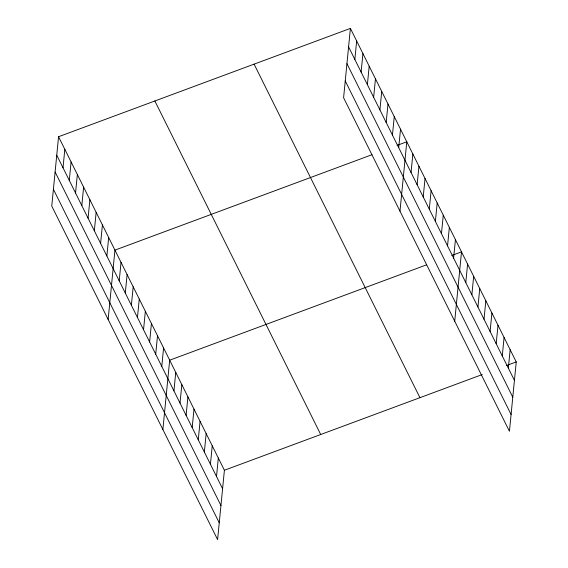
<?xml version="1.0" encoding="UTF-8"?>
<svg xmlns="http://www.w3.org/2000/svg" width="568" height="568" viewBox="0 0 568 568"><rect width="100%" height="100%" fill="white"/><g stroke="black" fill="none" stroke-linecap="round" stroke-linejoin="round"><path stroke-width="0.85" d="M58.561 136.725L51.759 206.07L217.601 539.6L224.403 470.254L58.561 136.725L350.399 28.4L516.241 361.93L509.439 431.275L343.597 97.746L350.399 28.4M63.012 167.801L64.823 149.327M69.282 180.397L71.092 161.93M75.544 192.999L77.355 174.525M81.806 205.602L83.624 187.128M88.075 218.197L89.886 199.723M94.338 230.8L96.148 212.326M100.607 243.402L102.417 224.928M106.869 255.998L108.68 237.523M108.147 319.472L114.949 250.126L371.983 154.716M119.216 280.826L121.027 262.352M125.294 293.06L127.104 274.585M131.378 305.286L133.189 286.812M137.456 317.519L139.267 299.045M143.541 329.745L145.351 311.271M149.618 341.971L151.429 323.504M155.703 354.205L157.513 335.731M161.781 366.431L163.591 347.964M162.874 429.536L169.676 360.19L426.71 264.78M173.943 390.89L175.753 372.416M180.02 403.124L181.838 384.65M186.105 415.35L187.916 396.876M192.183 427.583L194 409.109M198.267 439.81L200.078 421.335M204.345 452.036L206.156 433.569M210.43 464.269L212.24 445.795M216.507 476.495L218.318 458.028M354.851 59.47L356.661 41.002M361.12 72.072L362.931 53.598M367.382 84.675L369.193 66.2M373.645 97.27L375.462 78.803M379.914 109.872L381.724 91.398M386.176 122.475L387.987 104.001M392.445 135.07L394.256 116.596M398.708 147.673L400.518 129.199M399.986 211.147L406.787 141.801L397.075 145.401M411.055 172.502L412.865 154.027M417.132 184.728L418.943 166.261M423.217 196.961L425.027 178.487M429.294 209.187L431.105 190.72M435.379 221.421L437.19 202.946M441.457 233.647L443.267 215.173M447.541 245.88L449.352 227.406M453.619 258.106L455.43 239.632M454.712 321.211L461.514 251.865L451.801 255.465M465.781 282.566L467.592 264.092M471.859 294.792L473.676 276.325M477.944 307.025L479.754 288.551M484.021 319.251L485.839 300.784M490.106 331.485L491.916 313.011M496.183 343.711L497.994 325.237M502.268 355.944L504.079 337.47M508.346 368.17L510.156 349.696M224.403 470.254L482.246 374.546M506.528 365.529L516.241 361.93M348.589 46.874L514.43 380.404M346.941 63.659L512.783 397.188M345.245 80.954L511.086 414.484M254.095 64.148L419.93 397.678M154.865 100.976L320.707 434.506M56.75 155.199L222.592 488.728M55.103 171.99L220.945 505.513M53.406 189.286L219.248 522.808"/></g></svg>
